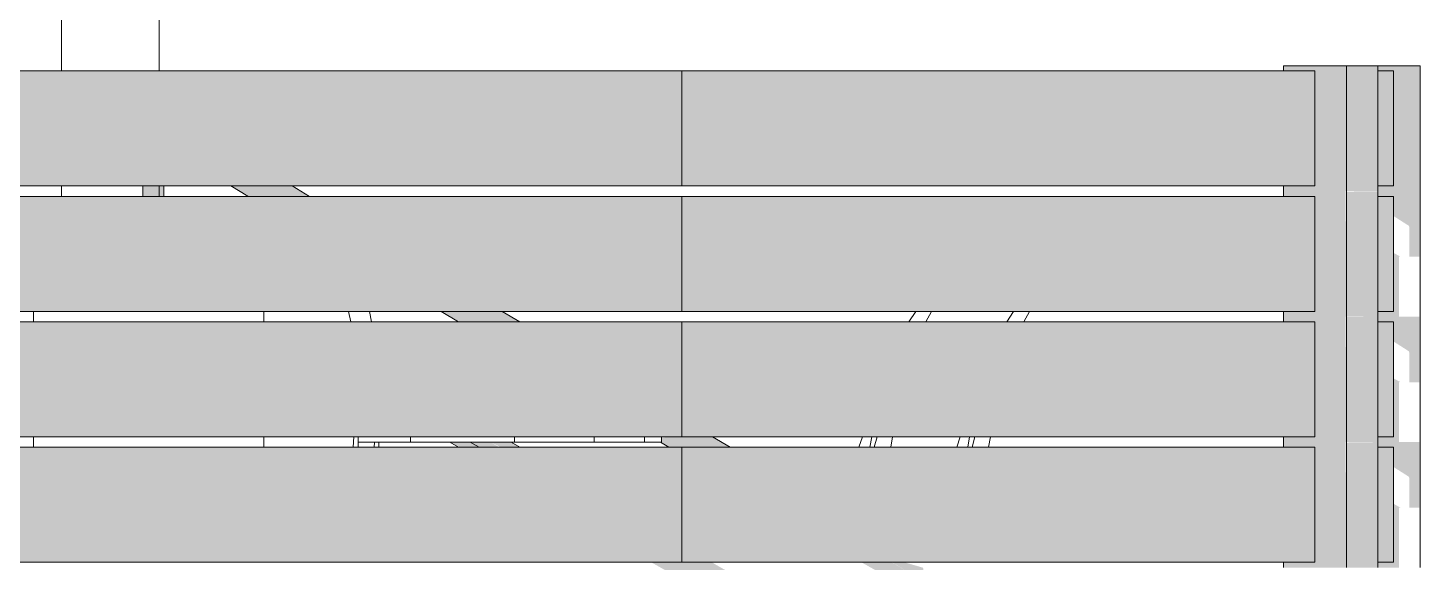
# Model space of a CAD drawing. Header units: inches. Extents: x -4168 to 4202, y -264 to 629.
# Drawn here: x 1211.4 to 1277.9, y 18.3 to 43.8 of the extents above; entities that cross this region are included whole.
import ezdxf

# ---------------------------------------------------------------- set-up
doc = ezdxf.new("R2010")
doc.units = ezdxf.units.IN
doc.header["$MEASUREMENT"] = 0
for name, color, linetype, lineweight in [('A-FLOR-HRAL', 11, 'Continuous', 9), ('A-GLAZ-CURT', 52, 'Continuous', 9), ('A-GLAZ-CWMG', 51, 'Continuous', 9), ('G-IMPT', 8, 'Continuous', 9), ('I-FURN', 30, 'Continuous', 9)]:
    doc.layers.add(name, color=color, linetype=linetype, lineweight=lineweight)

# ---------------------------------------------------------------- blocks, each defined once
blk = doc.blocks.new('Outdoor Table01 - 02ZUTB01_dwg-2525485-BUILDING ELEVATION - SOUTH')
at = {"layer": 'G-IMPT'}
for p, q in [((12162.464, 41.75), (12162.464, 49.5)), ((12162.464, 41.75), (12162.464, 49.5)), ((12162.464, 35.75), (12162.464, 36.25)), ((12162.464, 35.75), (12162.464, 36.25)), ((12156.464, 30.25), (12156.464, 29.75)), ((12167.464, 30.25), (12167.464, 29.75)), ((12171.514, 30.25), (12171.614, 29.75)), ((12172.614, 29.75), (12172.514, 30.25)), ((12202.965, 29.75), (12203.288, 30.25)), ((12204.046, 30.25), (12203.777, 29.75)), ((12156.464, 24.25), (12156.464, 23.75)), ((12167.464, 24.25), (12167.464, 23.75)), ((12171.733, 23.75), (12171.76, 24.25)), ((12171.964, 24.25), (12171.964, 23.75)), ((12171.964, 24), (12174.464, 24)), ((12172.733, 23.75), (12172.746, 24)), ((12172.964, 24), (12172.964, 23.75)), ((12174.464, 24), (12174.464, 24.25)), ((12174.464, 24), (12179.435, 24)), ((12179.435, 24), (12179.435, 24.25)), ((12179.435, 24), (12183.249, 24)), ((12183.249, 24), (12183.249, 24.25)), ((12183.249, 24), (12185.647, 24)), ((12185.647, 24), (12185.647, 24.25)), ((12185.647, 24), (12186.464, 24)), ((12186.464, 24), (12186.412, 24)), ((12186.464, 24), (12186.464, 24.25)), ((12200.738, 24.25), (12200.574, 23.75)), ((12201.182, 24.25), (12201.095, 23.75)), ((12201.442, 24.25), (12201.306, 23.75)), ((12202.182, 24.25), (12202.095, 23.75))]:
    blk.add_line(p, q, dxfattribs=at)
blk = doc.blocks.new('Outdoor Table01 - Outdoor Table01-1294297-BUILDING ELEVATION - SOUTH')
blk.add_blockref('Outdoor Table01 - 02ZUTB01_dwg-2525485-BUILDING ELEVATION - SOUTH', (0, 0))
blk = doc.blocks.new('Outdoor Table01 - 02ZUTB01_dwg-V101-BUILDING ELEVATION - SOUTH')
at = {"layer": 'G-IMPT'}
for p, q in [((12157.789, 41.75), (12157.789, 49.5)), ((12157.789, 41.75), (12157.789, 49.5)), ((12157.789, 35.75), (12157.789, 36.25)), ((12157.789, 35.75), (12157.789, 36.25)), ((12198.29, 29.75), (12198.613, 30.25)), ((12199.371, 30.25), (12199.102, 29.75)), ((12196.063, 24.25), (12195.899, 23.75)), ((12196.507, 24.25), (12196.42, 23.75)), ((12196.767, 24.25), (12196.631, 23.75)), ((12197.507, 24.25), (12197.42, 23.75))]:
    blk.add_line(p, q, dxfattribs=at)
blk = doc.blocks.new('Outdoor Table01 - Outdoor Table01-V102-BUILDING ELEVATION - SOUTH')
blk.add_blockref('Outdoor Table01 - 02ZUTB01_dwg-V101-BUILDING ELEVATION - SOUTH', (0, 0))
blk = doc.blocks.new('Rectangular Mullion - RAILING POST-2806288-BUILDING ELEVATION - SOUTH')
at = {"layer": 'A-GLAZ-CWMG'}
blk.add_hatch(color=256, dxfattribs=at).paths.add_polyline_path([(12220.914, 36), (12222.714, 36), (12222.714, 42), (12220.689, 42), (12220.689, 41.75), (12221.439, 41.75), (12221.439, 36.25), (12220.689, 36.25), (12220.689, 36)], flags=0)
for p, q in [((12220.689, 42), (12222.714, 42)), ((12222.714, 42), (12222.714, 36))]:
    blk.add_line(p, q, dxfattribs=at)
blk = doc.blocks.new('Rectangular Mullion - RAILING POST-2806290-BUILDING ELEVATION - SOUTH')
at = {"layer": 'A-GLAZ-CWMG'}
h = blk.add_hatch(color=256, dxfattribs=at)
h.paths.add_polyline_path([(12220.689, 0), (12221.702, 0), (12221.702, 2.864), (12221.761, 2.872), (12221.439, 3.053), (12221.439, 0.25), (12220.689, 0.25)], flags=0)
h.paths.add_polyline_path([(12222.677, 0), (12222.714, 0), (12222.714, 6), (12220.689, 6), (12220.689, 5.75), (12221.439, 5.75), (12221.439, 4.812), (12222.189, 4.334), (12222.204, 2.864), (12222.677, 2.864), (12222.677, 0.511)], flags=0)
blk.add_line((12222.714, 6), (12222.714, 0), dxfattribs=at)
blk = doc.blocks.new('Horizontal_Siding - Horizontal_Siding-2852189-BUILDING ELEVATION - SOUTH')
at = {"layer": 'A-GLAZ-CURT'}
blk.add_hatch(color=256, dxfattribs=at).paths.add_polyline_path([(12221.439, -29.75), (12221.439, -24.25), (12220.689, -24.25), (12220.701, -29.75), (12221.081, -29.75)], flags=0)
for p, q in [((12221.439, -24.25), (12220.689, -24.25)), ((12221.439, -24.25), (12221.439, -29.75)), ((12221.439, -29.75), (12220.689, -29.75))]:
    blk.add_line(p, q, dxfattribs=at)
blk = doc.blocks.new('Rectangular Mullion - RAILING POST-2680133-BUILDING ELEVATION - SOUTH')
at = {"layer": 'A-GLAZ-CWMG'}
blk.add_hatch(color=256, dxfattribs=at).paths.add_polyline_path([(12220.689, -24), (12220.689, -18), (12219.189, -18.021), (12219.189, -24), (12219.45, -24)], flags=0)
blk.add_line((12220.689, -18), (12220.689, -24), dxfattribs=at)
blk = doc.blocks.new('Rectangular Mullion - RAILING POST-2680134-BUILDING ELEVATION - SOUTH')
at = {"layer": 'A-GLAZ-CWMG'}
blk.add_hatch(color=256, dxfattribs=at).paths.add_polyline_path([(12219.714, 36), (12220.689, 36), (12220.689, 42), (12219.189, 42), (12219.189, 36)], flags=0)
for p, q in [((12219.189, 42), (12220.689, 42)), ((12220.689, 42), (12220.689, 36))]:
    blk.add_line(p, q, dxfattribs=at)
blk = doc.blocks.new('Horizontal_Siding - Horizontal_Siding-2852019-BUILDING ELEVATION - SOUTH')
at = {"layer": 'A-GLAZ-CURT'}
blk.add_hatch(color=256, dxfattribs=at).paths.add_polyline_path([(12211.056, -29.75), (12217.689, -29.75), (12217.689, -24.25), (12187.439, -24.25), (12187.439, -29.75), (12202.439, -29.75)], flags=0)
for p, q in [((12217.689, -24.25), (12187.439, -24.25)), ((12187.439, -24.25), (12187.439, -29.75)), ((12217.689, -29.75), (12217.689, -24.25)), ((12187.439, -29.75), (12217.689, -29.75))]:
    blk.add_line(p, q, dxfattribs=at)
blk = doc.blocks.new('Horizontal_Siding - Horizontal_Siding-V129-BUILDING ELEVATION - SOUTH')
at = {"layer": 'A-GLAZ-CURT'}
blk.add_hatch(color=256, dxfattribs=at).paths.add_polyline_path([(12171.626, -23.75), (12187.439, -23.75), (12187.439, -18.25), (12155.689, -18.25), (12155.719, -23.75), (12169.439, -23.75)], flags=0)
for p, q in [((12187.439, -18.25), (12155.689, -18.25)), ((12155.689, -18.25), (12155.689, -23.75)), ((12187.439, -23.75), (12187.439, -18.25)), ((12155.689, -23.75), (12187.439, -23.75))]:
    blk.add_line(p, q, dxfattribs=at)
blk = doc.blocks.new('Rectangular Mullion - RAILING POST-V138-BUILDING ELEVATION - SOUTH')
at = {"layer": 'A-GLAZ-CWMG'}
blk.add_hatch(color=256, dxfattribs=at).paths.add_polyline_path([(12217.689, 36), (12219.189, 36), (12219.189, 42), (12216.189, 42), (12216.189, 41.75), (12217.689, 41.75), (12217.689, 36.25), (12216.189, 36.25), (12216.189, 36)], flags=0)
for p, q in [((12216.189, 42), (12219.189, 42)), ((12216.189, 41.75), (12216.189, 42)), ((12219.189, 42), (12219.189, 36)), ((12216.189, 36), (12216.189, 36.25))]:
    blk.add_line(p, q, dxfattribs=at)
blk = doc.blocks.new('Rectangular Mullion - RAILING POST-V139-BUILDING ELEVATION - SOUTH')
at = {"layer": 'A-GLAZ-CWMG'}
blk.add_hatch(color=256, dxfattribs=at).paths.add_polyline_path([(12219.155, -24), (12219.189, -24), (12219.155, -18), (12216.189, -18), (12216.189, -18.25), (12217.689, -18.25), (12217.689, -23.75), (12216.189, -23.75), (12216.189, -24), (12218.963, -24)], flags=0)
for p, q in [((12216.189, -18.25), (12216.189, -18)), ((12219.189, -18), (12219.189, -24)), ((12216.189, -24), (12216.189, -23.75))]:
    blk.add_line(p, q, dxfattribs=at)
blk = doc.blocks.new('Railing - 1_-2850778-BUILDING ELEVATION - SOUTH')
at = {"layer": 'A-FLOR-HRAL'}
for p, q in [((12161.689, 36.25), (12161.689, 35.75)), ((12162.689, 35.75), (12162.689, 36.25)), ((12162.689, 11.75), (12162.689, 12.25)), ((12161.689, 0.25), (12161.689, -0.75)), ((12162.689, -0.75), (12162.689, 0.25))]:
    blk.add_line(p, q, dxfattribs=at)
at = {"layer": 'A-FLOR-HRAL', "flags": 128}
for points in [[(12146.585, 30.25), (12146.545, 30.079), (12146.509, 29.892), (12146.487, 29.75)], [(12146.814, 23.985), (12146.892, 23.812), (12146.922, 23.75)]]:
    blk.add_lwpolyline(points, dxfattribs=at)
blk = doc.blocks.new('Railing - Railing-2852121-BUILDING ELEVATION - SOUTH')
blk.add_blockref('Railing - 1_-2850778-BUILDING ELEVATION - SOUTH', (0, 0))
blk = doc.blocks.new('Railing - 1_-V151-BUILDING ELEVATION - SOUTH')
at = {"layer": 'A-FLOR-HRAL'}
h = blk.add_hatch(color=256, dxfattribs=at)
h.paths.add_polyline_path([(12161.702, -0.75), (12162.189, -0.75), (12162.189, 0.25), (12161.702, 0.25), (12161.702, 0)], flags=0)
h.paths.add_polyline_path([(12162.06, 11.75), (12162.189, 11.75), (12162.189, 12.25), (12161.757, 12.25), (12161.798, 11.75), (12161.972, 11.75)], flags=0)
h.paths.add_polyline_path([(12161.702, 35.75), (12162.189, 35.75), (12162.178, 36.25), (12161.702, 36.25)], flags=0)
h = blk.add_hatch(color=256, dxfattribs=at)
h.paths.add_polyline_path([(12162.593, -0.75), (12162.677, -0.75), (12162.677, 0.25), (12162.189, 0.25), (12162.217, -0.75), (12162.58, -0.75)], flags=0)
h.paths.add_polyline_path([(12162.406, 11.75), (12162.677, 11.75), (12162.677, 12.25), (12162.189, 12.25), (12162.189, 11.75), (12162.277, 11.75)], flags=0)
h.paths.add_polyline_path([(12162.671, 35.75), (12162.677, 35.75), (12162.672, 36.25), (12162.189, 36.25), (12162.189, 35.75), (12162.58, 35.75)], flags=0)
for points in [[(12147.538, 29.75), (12148.077, 29.777), (12148.143, 30.25), (12146.614, 30.25), (12146.571, 30.148), (12146.573, 29.75), (12147.53, 29.75)], [(12148.277, 23.75), (12148.739, 23.764), (12148.582, 24), (12146.83, 23.976), (12147, 23.75), (12148.277, 23.75)], [(12146.951, 23.75), (12146.957, 23.75), (12146.924, 23.797)]]:
    blk.add_hatch(color=256, dxfattribs=at).paths.add_polyline_path(points, flags=0)
for p, q in [((12161.689, 35.75), (12161.689, 36.25)), ((12162.689, 36.25), (12162.689, 35.75)), ((12162.689, 12.25), (12162.689, 11.75)), ((12161.689, -0.75), (12161.689, 0.25)), ((12162.689, 0.25), (12162.689, -0.75))]:
    blk.add_line(p, q, dxfattribs=at)
at = {"layer": 'A-FLOR-HRAL', "flags": 128}
for points in [[(12146.487, 29.75), (12146.5, 29.842), (12146.534, 30.029), (12146.576, 30.214)], [(12148.156, 30.25), (12148.116, 30.14), (12148.076, 30.017), (12148.041, 29.891), (12148.011, 29.765)], [(12146.914, 23.765), (12146.835, 23.938), (12146.809, 24)], [(12148.507, 24), (12148.583, 23.894), (12148.662, 23.791)]]:
    blk.add_lwpolyline(points, dxfattribs=at)
blk = doc.blocks.new('Railing - Railing-2852128-BUILDING ELEVATION - SOUTH')
at = {"layer": 'A-FLOR-HRAL'}
h = blk.add_hatch(color=256, dxfattribs=at)
h.paths.add_polyline_path([(12222.189, 2.845), (12222.189, 3.49), (12221.439, 3.935), (12221.458, 3.053), (12221.825, 2.864), (12222.142, 2.864)], flags=0)
h.paths.add_polyline_path([(12216.189, 6.201), (12216.152, 6.25), (12216.107, 6.25)], flags=0)
h.paths.add_polyline_path([(12208.363, 11.75), (12207.526, 12.25), (12206.127, 12.212), (12206.95, 11.75), (12208.275, 11.75)], flags=0)
h.paths.add_polyline_path([(12197.941, 17.75), (12198.319, 17.75), (12197.464, 18.25), (12196.02, 18.25), (12196.907, 17.75), (12197.798, 17.75)], flags=0)
h.paths.add_polyline_path([(12186.924, 23.75), (12188.276, 23.75), (12187.439, 24.25), (12186.464, 24.214), (12186.445, 24), (12186.464, 23.959), (12186.863, 23.75)], flags=0)
h.paths.add_polyline_path([(12177.198, 29.75), (12178.232, 29.75), (12177.395, 30.25), (12175.933, 30.25), (12176.856, 29.75), (12177.023, 29.75)], flags=0)
h.paths.add_polyline_path([(12167.846, 35.75), (12168.189, 35.75), (12167.352, 36.25), (12165.89, 36.25), (12166.788, 35.75), (12167.81, 35.75)], flags=0)
h = blk.add_hatch(color=256, dxfattribs=at)
h.paths.add_polyline_path([(12222.189, 3.49), (12222.189, 4.364), (12221.439, 4.781), (12221.439, 3.938)], flags=0)
h.paths.add_polyline_path([(12209.825, 11.75), (12208.906, 12.25), (12207.526, 12.25), (12208.363, 11.75), (12209.815, 11.75)], flags=0)
h.paths.add_polyline_path([(12198.319, 17.75), (12198.994, 17.784), (12198.964, 17.992), (12198.072, 18.25), (12197.482, 18.25), (12198.186, 17.83)], flags=0)
h.paths.add_polyline_path([(12188.654, 23.75), (12189.738, 23.75), (12188.852, 24.25), (12187.439, 24.25), (12188.276, 23.75), (12188.442, 23.75)], flags=0)
h.paths.add_polyline_path([(12179.333, 29.75), (12179.695, 29.75), (12178.808, 30.25), (12177.395, 30.25), (12178.232, 29.75), (12179.267, 29.75)], flags=0)
h.paths.add_polyline_path([(12168.189, 35.75), (12169.651, 35.75), (12168.765, 36.25), (12167.352, 36.25)], flags=0)
h = blk.add_hatch(color=256, dxfattribs=at)
h.paths.add_polyline_path([(12221.702, -3.092), (12221.702, -2.51), (12221.439, -2.37), (12221.458, -2.947)], flags=0)
h.paths.add_polyline_path([(12216.189, 0.201), (12216.152, 0.25), (12216.107, 0.25)], flags=0)
h.paths.add_polyline_path([(12207.875, 5.75), (12207.038, 6.25), (12206.127, 6.212), (12206.95, 5.75), (12207.632, 5.75)], flags=0)
h.paths.add_polyline_path([(12197.798, 11.75), (12197.832, 11.75), (12196.956, 12.25), (12196.02, 12.25), (12196.907, 11.75), (12197.588, 11.75)], flags=0)
h.paths.add_polyline_path([(12187.106, 17.75), (12187.788, 17.75), (12186.951, 18.25), (12185.977, 18.25), (12186.863, 17.75), (12187.009, 17.75)], flags=0)
h.paths.add_polyline_path([(12176.966, 23.75), (12177.745, 23.75), (12177.326, 24), (12176.352, 24), (12176.856, 23.75)], flags=0)
h = blk.add_hatch(color=256, dxfattribs=at)
h.paths.add_polyline_path([(12221.702, -2.51), (12221.711, -2.495), (12221.951, -2.367), (12221.972, -2.331), (12222.115, -2.325), (12222.189, -2.219), (12221.439, -1.773), (12221.467, -2.37), (12221.648, -2.478)], flags=0)
h.paths.add_polyline_path([(12208.316, 5.75), (12208.85, 5.75), (12207.954, 6.25), (12207.038, 6.25), (12207.909, 5.75), (12208.161, 5.75)], flags=0)
h.paths.add_polyline_path([(12198.117, 11.75), (12198.807, 11.75), (12197.97, 12.25), (12196.995, 12.25), (12197.865, 11.75), (12198.055, 11.75)], flags=0)
h.paths.add_polyline_path([(12187.803, 17.75), (12188.763, 17.75), (12187.926, 18.25), (12186.951, 18.25), (12187.788, 17.75)], flags=0)
h.paths.add_polyline_path([(12177.745, 23.75), (12178.72, 23.75), (12178.301, 24), (12177.326, 24)], flags=0)
h = blk.add_hatch(color=256, dxfattribs=at)
h.paths.add_polyline_path([(12222.189, -2.219), (12222.037, -1.928), (12221.951, -1.785), (12221.702, -1.345), (12221.439, -1.209), (12221.439, -1.771), (12221.937, -2.068)], flags=0)
h.paths.add_polyline_path([(12209.497, 5.75), (12209.825, 5.75), (12208.934, 6.25), (12208.013, 6.25), (12208.85, 5.75), (12209.338, 5.75)], flags=0)
h.paths.add_polyline_path([(12198.964, 11.75), (12199.162, 11.775), (12199.152, 12.126), (12198.874, 12.25), (12197.97, 12.25), (12198.807, 11.75), (12198.961, 11.75)], flags=0)
h.paths.add_polyline_path([(12189.738, 17.75), (12188.868, 18.25), (12187.926, 18.25), (12188.763, 17.75), (12189.72, 17.75)], flags=0)
h.paths.add_polyline_path([(12179.435, 23.75), (12179.695, 23.75), (12179.243, 24), (12178.301, 24), (12178.79, 23.75), (12179.409, 23.75)], flags=0)
for p, q in [((12165.89, 36.25), (12166.697, 35.768)), ((12169.651, 35.75), (12168.814, 36.25)), ((12175.933, 30.25), (12176.77, 29.75)), ((12179.695, 29.75), (12178.858, 30.25)), ((12176.352, 24), (12176.77, 23.75)), ((12177.326, 24), (12177.745, 23.75)), ((12179.695, 23.75), (12179.276, 24)), ((12186.412, 23.99), (12186.814, 23.75)), ((12189.738, 23.75), (12188.901, 24.25))]:
    blk.add_line(p, q, dxfattribs=at)
blk.add_blockref('Railing - 1_-V151-BUILDING ELEVATION - SOUTH', (0, 0))

msp = doc.modelspace()

# ---------------------------------------------------------------- block references
at = {"layer": 'A-FLOR-HRAL'}
for name in ['Railing - Railing-2852121-BUILDING ELEVATION - SOUTH', 'Railing - Railing-2852128-BUILDING ELEVATION - SOUTH']:
    msp.add_blockref(name, (-10944.795, 0), dxfattribs=at)
at = {"layer": 'A-GLAZ-CURT'}
for name, p in [('Horizontal_Siding - Horizontal_Siding-V129-BUILDING ELEVATION - SOUTH', (-10944.795, 60)), ('Horizontal_Siding - Horizontal_Siding-2852019-BUILDING ELEVATION - SOUTH', (-10944.795, 66)), ('Horizontal_Siding - Horizontal_Siding-2852189-BUILDING ELEVATION - SOUTH', (-10944.795, 66)), ('Horizontal_Siding - Horizontal_Siding-V129-BUILDING ELEVATION - SOUTH', (-10944.795, 54)), ('Horizontal_Siding - Horizontal_Siding-2852019-BUILDING ELEVATION - SOUTH', (-10944.795, 60)), ('Horizontal_Siding - Horizontal_Siding-2852189-BUILDING ELEVATION - SOUTH', (-10944.795, 60)), ('Horizontal_Siding - Horizontal_Siding-V129-BUILDING ELEVATION - SOUTH', (-10944.795, 48)), ('Horizontal_Siding - Horizontal_Siding-2852019-BUILDING ELEVATION - SOUTH', (-10944.795, 54)), ('Horizontal_Siding - Horizontal_Siding-2852189-BUILDING ELEVATION - SOUTH', (-10944.795, 54)), ('Horizontal_Siding - Horizontal_Siding-V129-BUILDING ELEVATION - SOUTH', (-10944.795, 42)), ('Horizontal_Siding - Horizontal_Siding-2852019-BUILDING ELEVATION - SOUTH', (-10944.795, 48)), ('Horizontal_Siding - Horizontal_Siding-2852189-BUILDING ELEVATION - SOUTH', (-10944.795, 48))]:
    msp.add_blockref(name, p, dxfattribs=at)
at = {"layer": 'A-GLAZ-CWMG'}
for name, p in [('Rectangular Mullion - RAILING POST-V138-BUILDING ELEVATION - SOUTH', (-10944.795, 0)), ('Rectangular Mullion - RAILING POST-2680134-BUILDING ELEVATION - SOUTH', (-10944.795, 0)), ('Rectangular Mullion - RAILING POST-2806288-BUILDING ELEVATION - SOUTH', (-10944.795, 0)), ('Rectangular Mullion - RAILING POST-V139-BUILDING ELEVATION - SOUTH', (-10944.795, 54)), ('Rectangular Mullion - RAILING POST-2680133-BUILDING ELEVATION - SOUTH', (-10944.795, 54)), ('Rectangular Mullion - RAILING POST-2806290-BUILDING ELEVATION - SOUTH', (-10944.795, 30)), ('Rectangular Mullion - RAILING POST-V139-BUILDING ELEVATION - SOUTH', (-10944.795, 48)), ('Rectangular Mullion - RAILING POST-2680133-BUILDING ELEVATION - SOUTH', (-10944.795, 48)), ('Rectangular Mullion - RAILING POST-2806290-BUILDING ELEVATION - SOUTH', (-10944.795, 24)), ('Rectangular Mullion - RAILING POST-V139-BUILDING ELEVATION - SOUTH', (-10944.795, 42)), ('Rectangular Mullion - RAILING POST-2680133-BUILDING ELEVATION - SOUTH', (-10944.795, 42)), ('Rectangular Mullion - RAILING POST-2806290-BUILDING ELEVATION - SOUTH', (-10944.795, 18))]:
    msp.add_blockref(name, p, dxfattribs=at)
at = {"layer": 'I-FURN'}
for name in ['Outdoor Table01 - Outdoor Table01-V102-BUILDING ELEVATION - SOUTH', 'Outdoor Table01 - Outdoor Table01-1294297-BUILDING ELEVATION - SOUTH']:
    msp.add_blockref(name, (-10944.795, 0), dxfattribs=at)

doc.saveas('drawing.dxf')
